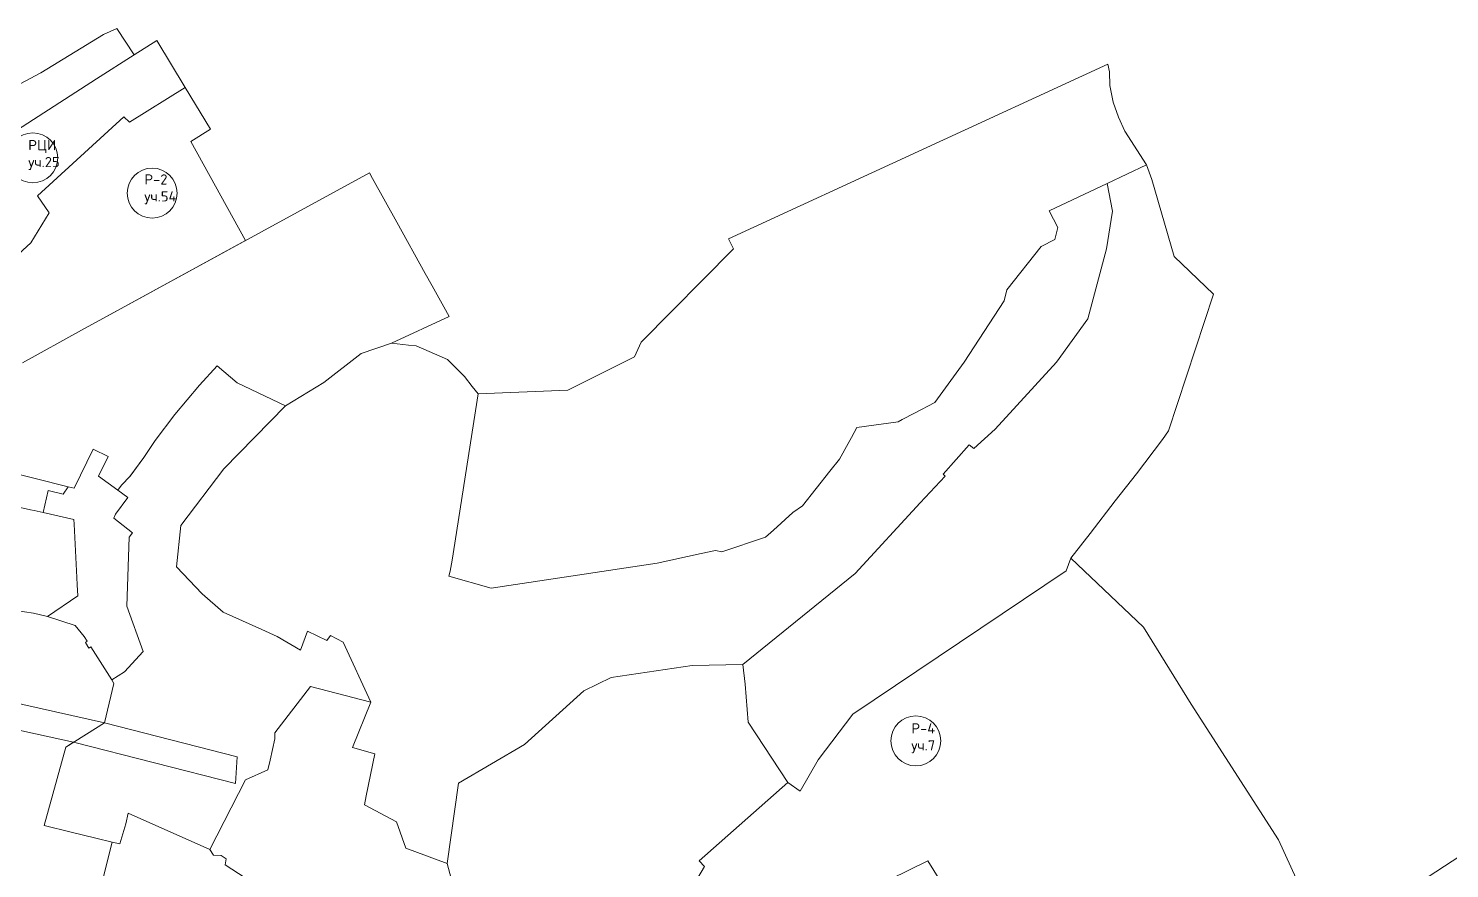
# Model space of a CAD drawing. Extents: x 1391407 to 1399948, y 354865 to 361044.
# Drawn here: x 1395657 to 1396569, y 360204 to 360743 of the extents above; entities that cross this region are included whole.
import ezdxf

# ---------------------------------------------------------------- set-up
doc = ezdxf.new("R2010")
doc.units = 0
doc.header["$MEASUREMENT"] = 0
doc.layers.add('Контура исторический центр для сайта', color=7, linetype='Continuous')
doc.styles.get("Standard").update_dxf_attribs({"font": 'simplex.shx'})

msp = doc.modelspace()

# ---------------------------------------------------------------- linework, layer by layer
at = {"layer": 'Контура исторический центр для сайта', "color": 37, "lineweight": 20, "true_color": 0x7f5f3f}
for points in [[(1395724.84, 360726.34), (1395713.8, 360743.21), (1395705.29, 360739.22), (1395664.99, 360714.67), (1395583.77, 360671.49)], [(1395629.37, 360664.81), (1395700.66, 360710.9), (1395724.84, 360726.34)], [(1395597.07, 360304.72), (1395686.03, 360285.26), (1395790.03, 360258.75), (1395791.11, 360275.86), (1395705.92, 360297.63), (1395632.25, 360314.17)]]:
    msp.add_lwpolyline(points, dxfattribs=at)
at = {"layer": 'Контура исторический центр для сайта', "color": 30, "lineweight": 20, "true_color": 0xff7f00}
msp.add_lwpolyline([(1395552.5, 360597.65), (1395579.31, 360587.43), (1395599.71, 360566.64), (1395613.97, 360583.05), (1395624.44, 360574.45), (1395658.68, 360605.73), (1395670.47, 360624.95), (1395662.99, 360635.71), (1395718.29, 360686.51), (1395721.86, 360682.98), (1395757.64, 360705.34), (1395739.5, 360735.37), (1395724.84, 360726.34), (1395700.66, 360710.9), (1395629.37, 360664.81), (1395598.31, 360643.13), (1395575.43, 360620.4), (1395552.5, 360597.65)], dxfattribs=at)
at = {"layer": 'Контура исторический центр для сайта', "color": 55, "lineweight": 20, "true_color": 0xa5a552}
for points in [[(1395926.79, 360391.82), (1395954, 360384.09), (1396060.58, 360400.13), (1396088.76, 360406.4), (1396097.99, 360408.23), (1396102.2, 360407.34), (1396130.17, 360416.78), (1396135.29, 360421.33), (1396147.69, 360432.71), (1396153.77, 360436.87), (1396171.4, 360459.16), (1396177.66, 360466.88), (1396183.13, 360476.99), (1396185.22, 360480.87), (1396188.79, 360487.11), (1396215.36, 360490.73), (1396217.83, 360492.25), (1396225.64, 360496.33), (1396238.7, 360503.23), (1396240.59, 360505.64), (1396257.66, 360529.16), (1396283.36, 360568.4), (1396284.94, 360575.45), (1396307.14, 360603.31), (1396315.86, 360607.84), (1396317.74, 360615.54), (1396312.07, 360626.19), (1396349.44, 360643.62), (1396374.6, 360655.76), (1396360.82, 360677.22), (1396356.59, 360686.33), (1396353.24, 360695.91), (1396351.13, 360706.68), (1396350.89, 360715.39), (1396349.83, 360720.38), (1396106.3, 360608.13), (1396109.63, 360601.85), (1396050.38, 360542), (1396046.13, 360532.43), (1396011.75, 360515.32), (1396003.29, 360511.1), (1395945.64, 360508.84), (1395928.99, 360402.14), (1395927.7, 360395.1), (1395926.79, 360391.82)], [(1395926.79, 360391.82), (1395954, 360384.09), (1396060.58, 360400.13), (1396088.76, 360406.4), (1396097.99, 360408.23), (1396102.2, 360407.34), (1396130.17, 360416.78), (1396135.29, 360421.33), (1396147.69, 360432.71), (1396153.77, 360436.87), (1396171.4, 360459.16), (1396177.66, 360466.88), (1396183.13, 360476.99), (1396185.22, 360480.87), (1396188.79, 360487.11), (1396215.36, 360490.73), (1396217.83, 360492.25), (1396225.64, 360496.33), (1396238.7, 360503.23), (1396240.59, 360505.64), (1396257.66, 360529.16), (1396283.36, 360568.4), (1396284.94, 360575.45), (1396307.14, 360603.31), (1396315.86, 360607.84), (1396317.74, 360615.54), (1396312.07, 360626.19), (1396349.44, 360643.62), (1396374.6, 360655.76), (1396360.82, 360677.22), (1396356.59, 360686.33), (1396353.24, 360695.91), (1396351.13, 360706.68), (1396350.89, 360715.39), (1396349.83, 360720.38), (1396106.3, 360608.13), (1396109.63, 360601.85), (1396050.38, 360542), (1396046.13, 360532.43), (1396011.75, 360515.32), (1396003.29, 360511.1), (1395945.64, 360508.84), (1395928.99, 360402.14), (1395927.7, 360395.1), (1395926.79, 360391.82)], [(1395714.45, 360446.94), (1395716.91, 360450.25), (1395722.29, 360455.96), (1395731.14, 360468.01), (1395738.32, 360478.81), (1395751.07, 360495.52), (1395766.82, 360514.24), (1395778.26, 360526.77), (1395790.97, 360515.76), (1395822.04, 360500.99), (1395846.7, 360516.07), (1395870.63, 360534.72), (1395890.12, 360541.21), (1395927.18, 360558.36), (1395923.69, 360564.65), (1395916.17, 360578.16), (1395911.8, 360586.02), (1395893.56, 360618.84), (1395877.97, 360646.89), (1395875.97, 360650.49), (1395691.09, 360549.71), (1395653.29, 360528.63)], [(1396152.34, 360253.93), (1396163.89, 360273.91), (1396186.1, 360303.17), (1396322.99, 360395.12), (1396325.99, 360403.39), (1396338.47, 360419.23), (1396354.49, 360440.15), (1396368.12, 360457.45), (1396385, 360479.44), (1396388.82, 360484.97), (1396417.61, 360572.77), (1396392.3, 360596.91), (1396377.98, 360646.3), (1396374.6, 360655.76), (1396349.44, 360643.62), (1396352.8, 360625.88), (1396348.99, 360601.88), (1396337.01, 360556.97), (1396316.82, 360529.08), (1396277.42, 360486.09), (1396263.93, 360473.63), (1396260.82, 360476.11), (1396244.05, 360457.34), (1396245.48, 360455.97), (1396229.39, 360438.76), (1396187.67, 360393.48), (1396115.66, 360335.22), (1396117.15, 360322.54), (1396118.99, 360298.11), (1396144.35, 360259.45), (1396152.34, 360253.93)], [(1395773.42, 360216.52), (1395796.47, 360261.19), (1395810.8, 360267.52), (1395812.19, 360273.7), (1395815.26, 360287.35), (1395815.2, 360291.21), (1395838.05, 360320.93), (1395876.8, 360311.02), (1395859.04, 360349.49), (1395851, 360353.75), (1395848.52, 360350.53), (1395836.1, 360356.61), (1395831.65, 360344.27), (1395816.74, 360353.16), (1395806.83, 360357.66), (1395781.96, 360368.79), (1395768.65, 360380.48), (1395752.02, 360397.89), (1395754.96, 360424.39), (1395782.47, 360460.69), (1395822.04, 360500.99), (1395790.97, 360515.76), (1395778.26, 360526.77), (1395766.82, 360514.24), (1395751.07, 360495.52), (1395738.32, 360478.81), (1395731.14, 360468.01), (1395722.2, 360455.84), (1395716.91, 360450.25), (1395714.45, 360446.94), (1395720.8, 360442.25), (1395712.96, 360431.62), (1395711.93, 360429.09), (1395723.83, 360419.7), (1395721.7, 360416.72), (1395720.2, 360372.6), (1395730.77, 360343.54), (1395718.73, 360330.32), (1395710.53, 360325.26), (1395711.94, 360322.97), (1395705.92, 360297.63), (1395681.07, 360282.18), (1395667.26, 360231.73), (1395684.48, 360227.52), (1395700.25, 360223.74), (1395710.92, 360221.19), (1395715.74, 360220.16), (1395719.56, 360232.98), (1395721.18, 360239.81), (1395773.42, 360216.52)], [(1395640.2, 360459.91), (1395682.5, 360449.19), (1395686.46, 360448.19), (1395698.63, 360473.2), (1395708.2, 360468.54), (1395702.11, 360456.04), (1395714.45, 360446.94)], [(1395710.53, 360325.26), (1395718.73, 360330.32), (1395730.77, 360343.54), (1395720.2, 360372.6), (1395721.7, 360416.72), (1395723.83, 360419.7), (1395711.93, 360429.09), (1395712.96, 360431.62), (1395720.8, 360442.25), (1395714.45, 360446.94), (1395702.11, 360456.04), (1395708.2, 360468.54), (1395698.63, 360473.2), (1395686.46, 360448.19), (1395682.5, 360449.19), (1395679.45, 360444.36), (1395669.71, 360446.75), (1395666.49, 360432.68), (1395686.18, 360428.2), (1395686.35, 360425.07), (1395688.2, 360390.87), (1395688.45, 360386.28), (1395688.83, 360379.26), (1395669.28, 360365.99), (1395687.02, 360360.07), (1395692.9, 360353.14), (1395694.86, 360350.04), (1395693.6, 360349.33), (1395695.88, 360345.71), (1395697.16, 360346.4), (1395710.53, 360325.26)], [(1395666.49, 360432.68), (1395669.71, 360446.75), (1395679.45, 360444.36), (1395682.5, 360449.19), (1395640.2, 360459.91)], [(1395644.06, 360437.52), (1395658.33, 360434.34), (1395660.65, 360433.83), (1395666.49, 360432.68)], [(1395705.92, 360297.63), (1395711.94, 360322.97), (1395710.53, 360325.26), (1395697.16, 360346.4), (1395695.88, 360345.71), (1395693.6, 360349.33), (1395694.86, 360350.04), (1395692.9, 360353.14), (1395687.02, 360360.07), (1395669.28, 360365.99), (1395660.32, 360368.14), (1395648.81, 360369.85)], [(1396050.9, 360137.74), (1396090.9, 360205.58), (1396087.63, 360209.07), (1396144.35, 360259.45), (1396118.99, 360298.11), (1396117.15, 360322.54), (1396115.66, 360335.22), (1396083.09, 360334.53), (1396031, 360326.79), (1396013.43, 360318.19), (1395975.45, 360283.74), (1395933.08, 360259.05), (1395925.91, 360207.55), (1395932.58, 360181.82), (1395956.9, 360157.18), (1395965.13, 360132.41), (1396000.47, 360132.7), (1396022.95, 360154.31), (1396050.9, 360137.74)], [(1395932.58, 360181.82), (1395925.91, 360207.55), (1395899.22, 360217.36), (1395893.32, 360234.1), (1395872.74, 360245.17), (1395873.88, 360250.84), (1395879.43, 360277.73), (1395865.02, 360281.79), (1395876.8, 360311.02), (1395838.05, 360320.93), (1395815.2, 360291.21), (1395815.26, 360287.35), (1395812.19, 360273.7), (1395810.8, 360267.52), (1395796.47, 360261.19), (1395773.42, 360216.52), (1395775.82, 360212.79), (1395780.67, 360212.48), (1395784.02, 360210.55), (1395783.38, 360206.68), (1395804.8, 360192.79)], [(1395632.25, 360314.17), (1395705.92, 360297.63)]]:
    msp.add_lwpolyline(points, dxfattribs=at)
at = {"layer": 'Контура исторический центр для сайта', "color": 140, "lineweight": 20, "true_color": 0x00bfff}
for points in [[(1395653.29, 360528.63), (1395691.09, 360549.71), (1395796.47, 360607.15), (1395761.24, 360670.65), (1395773.85, 360678.51), (1395757.64, 360705.34), (1395721.86, 360682.98), (1395718.29, 360686.51), (1395662.99, 360635.71), (1395670.47, 360624.95), (1395658.68, 360605.73), (1395624.44, 360574.45)], [(1395597.07, 360304.72), (1395686.03, 360285.26), (1395681.07, 360282.18), (1395667.26, 360231.73), (1395684.48, 360227.52), (1395700.25, 360223.74), (1395710.92, 360221.19), (1395697.13, 360166.92), (1395677.56, 360170.25), (1395678.24, 360145.62), (1395683.07, 360128.7), (1395682.7, 360106.82), (1395670.3, 360072.03), (1395677.51, 360067.33), (1395679.98, 360040.83), (1395701, 360035.25), (1395739.7, 360023.01), (1395767.49, 360015.73), (1395765.91, 360009.08)]]:
    msp.add_lwpolyline(points, dxfattribs=at)
at = {"layer": 'Контура исторический центр для сайта', "color": 107, "lineweight": 20, "true_color": 0x3f7f4f}
msp.add_lwpolyline([(1395925.91, 360207.55), (1395933.08, 360259.05), (1395975.45, 360283.74), (1396013.43, 360318.19), (1396031, 360326.79), (1396083.09, 360334.53), (1396115.66, 360335.22), (1396187.67, 360393.48), (1396229.39, 360438.76), (1396245.48, 360455.97), (1396244.05, 360457.34), (1396260.82, 360476.11), (1396263.93, 360473.63), (1396277.42, 360486.09), (1396316.82, 360529.08), (1396337.01, 360556.97), (1396348.99, 360601.88), (1396352.8, 360625.88), (1396349.44, 360643.62), (1396312.07, 360626.19), (1396317.74, 360615.54), (1396315.86, 360607.84), (1396307.14, 360603.31), (1396284.94, 360575.45), (1396283.36, 360568.4), (1396257.66, 360529.16), (1396240.59, 360505.64), (1396238.7, 360503.23), (1396225.64, 360496.33), (1396217.83, 360492.25), (1396215.36, 360490.73), (1396188.79, 360487.11), (1396185.22, 360480.87), (1396183.13, 360476.99), (1396177.66, 360466.88), (1396171.4, 360459.16), (1396153.77, 360436.87), (1396147.69, 360432.71), (1396135.29, 360421.33), (1396130.17, 360416.78), (1396102.2, 360407.34), (1396097.99, 360408.23), (1396088.76, 360406.4), (1396060.58, 360400.13), (1395954, 360384.09), (1395926.79, 360391.82), (1395927.7, 360395.1), (1395928.99, 360402.14), (1395945.64, 360508.84), (1395941.96, 360513.53), (1395936.9, 360519.99), (1395925.95, 360530.85), (1395906.01, 360539.47), (1395901.07, 360540.01), (1395890.12, 360541.21), (1395870.63, 360534.72), (1395846.7, 360516.07), (1395822.04, 360500.99), (1395782.47, 360460.69), (1395754.96, 360424.39), (1395752.02, 360397.89), (1395768.65, 360380.48), (1395781.96, 360368.79), (1395806.83, 360357.66), (1395816.74, 360353.16), (1395831.65, 360344.27), (1395836.1, 360356.61), (1395848.52, 360350.53), (1395851, 360353.75), (1395859.04, 360349.49), (1395876.8, 360311.02), (1395865.02, 360281.79), (1395879.43, 360277.73), (1395873.88, 360250.84), (1395872.74, 360245.17), (1395893.32, 360234.1), (1395899.22, 360217.36), (1395925.91, 360207.55)], dxfattribs=at)
msp.add_lwpolyline([(1395925.91, 360207.55), (1395933.08, 360259.05), (1395975.45, 360283.74), (1396013.43, 360318.19), (1396031, 360326.79), (1396083.09, 360334.53), (1396115.66, 360335.22), (1396187.67, 360393.48), (1396229.39, 360438.76), (1396245.48, 360455.97), (1396244.05, 360457.34), (1396260.82, 360476.11), (1396263.93, 360473.63), (1396277.42, 360486.09), (1396316.82, 360529.08), (1396337.01, 360556.97), (1396348.99, 360601.88), (1396352.8, 360625.88), (1396349.44, 360643.62), (1396312.07, 360626.19), (1396317.74, 360615.54), (1396315.86, 360607.84), (1396307.14, 360603.31), (1396284.94, 360575.45), (1396283.36, 360568.4), (1396257.66, 360529.16), (1396240.59, 360505.64), (1396238.7, 360503.23), (1396225.64, 360496.33), (1396217.83, 360492.25), (1396215.36, 360490.73), (1396188.79, 360487.11), (1396185.22, 360480.87), (1396183.13, 360476.99), (1396177.66, 360466.88), (1396171.4, 360459.16), (1396153.77, 360436.87), (1396147.69, 360432.71), (1396135.29, 360421.33), (1396130.17, 360416.78), (1396102.2, 360407.34), (1396097.99, 360408.23), (1396088.76, 360406.4), (1396060.58, 360400.13), (1395954, 360384.09), (1395926.79, 360391.82), (1395927.7, 360395.1), (1395928.99, 360402.14), (1395945.64, 360508.84), (1395941.96, 360513.53), (1395936.9, 360519.99), (1395925.95, 360530.85), (1395906.01, 360539.47), (1395901.07, 360540.01), (1395890.12, 360541.21), (1395870.63, 360534.72), (1395846.7, 360516.07), (1395822.04, 360500.99), (1395782.47, 360460.69), (1395754.96, 360424.39), (1395752.02, 360397.89), (1395768.65, 360380.48), (1395781.96, 360368.79), (1395806.83, 360357.66), (1395816.74, 360353.16), (1395831.65, 360344.27), (1395836.1, 360356.61), (1395848.52, 360350.53), (1395851, 360353.75), (1395859.04, 360349.49), (1395876.8, 360311.02), (1395865.02, 360281.79), (1395879.43, 360277.73), (1395873.88, 360250.84), (1395872.74, 360245.17), (1395893.32, 360234.1), (1395899.22, 360217.36), (1395925.91, 360207.55)], dxfattribs=at)
at = {"layer": 'Контура исторический центр для сайта', "color": 7, "lineweight": 20}
msp.add_lwpolyline([(1395669.28, 360365.99), (1395688.83, 360379.26), (1395688.45, 360386.28), (1395688.2, 360390.87), (1395686.35, 360425.07), (1395686.18, 360428.2), (1395666.49, 360432.68), (1395660.65, 360433.83), (1395658.33, 360434.34), (1395644.06, 360437.52), (1395644.57, 360439.83), (1395639.58, 360440.88), (1395631.06, 360394.94), (1395627.36, 360375.03), (1395629.72, 360374.47), (1395631.87, 360373.93), (1395644.57, 360370.87), (1395648.81, 360369.85), (1395660.32, 360368.14), (1395669.28, 360365.99)], dxfattribs=at)
msp.add_lwpolyline([(1395669.28, 360365.99), (1395688.83, 360379.26), (1395688.45, 360386.28), (1395688.2, 360390.87), (1395686.35, 360425.07), (1395686.18, 360428.2), (1395666.49, 360432.68), (1395660.65, 360433.83), (1395658.33, 360434.34), (1395644.06, 360437.52), (1395644.57, 360439.83), (1395639.58, 360440.88), (1395631.06, 360394.94), (1395627.36, 360375.03), (1395629.72, 360374.47), (1395631.87, 360373.93), (1395644.57, 360370.87), (1395648.81, 360369.85), (1395660.32, 360368.14), (1395669.28, 360365.99)], dxfattribs=at)
at = {"layer": 'Контура исторический центр для сайта', "color": 234, "lineweight": 20, "true_color": 0xa50052}
for points in [[(1396487.55, 360160.83), (1396459.29, 360222.59), (1396403.23, 360309.61), (1396372.79, 360359.16), (1396325.99, 360403.39), (1396322.99, 360395.12), (1396186.1, 360303.17), (1396163.89, 360273.91), (1396152.34, 360253.93), (1396144.35, 360259.45), (1396087.63, 360209.07), (1396090.9, 360205.58), (1396050.9, 360137.74)], [(1396509.59, 360172.83), (1396515.33, 360162.17), (1396519.24, 360153.86), (1396537.41, 360118.69), (1396564.55, 360115.21), (1396583.86, 360106.17), (1396589.09, 360105.44), (1396598.73, 360099.86), (1396610.1, 360094.72), (1396620, 360089.44), (1396623.26, 360089.39), (1396629.35, 360092.03), (1396646.72, 360123.79), (1396657.41, 360152.28), (1396666.11, 360173.37), (1396668.51, 360175.37), (1396692.65, 360219.02), (1396696.61, 360237.22), (1396644.13, 360256.94), (1396544.84, 360191.98), (1396509.59, 360172.83)], [(1396351.68, 360057.87), (1396355.14, 360095.35), (1396333.09, 360134.9), (1396301.88, 360179.57), (1396258, 360170.91), (1396234.22, 360209.17), (1396210.29, 360197.45), (1396175.84, 360179.26), (1396158.5, 360161.34), (1396157.57, 360157.71), (1396155.31, 360152.75), (1396152.97, 360149.4), (1396139.39, 360138.35), (1396142.91, 360126.65), (1396156.09, 360131.52), (1396181.34, 360085.59), (1396213.51, 360020.36), (1396213.29, 359995.19), (1396219.72, 359965.45), (1396249.98, 359961.78), (1396314.41, 359970.56), (1396383.64, 359983.59), (1396351.68, 360057.87)], [(1396210.29, 360197.45), (1396234.22, 360209.17), (1396258, 360170.91)]]:
    msp.add_lwpolyline(points, dxfattribs=at)
at = {"layer": 'Контура исторический центр для сайта', "color": 76, "lineweight": 20, "true_color": 0x3f7f00}
msp.add_lwpolyline([(1395804.8, 360192.79), (1395783.38, 360206.68), (1395784.02, 360210.55), (1395780.67, 360212.48), (1395775.82, 360212.79), (1395773.42, 360216.52), (1395759.66, 360222.65), (1395721.18, 360239.81), (1395719.56, 360232.98), (1395715.74, 360220.16), (1395710.92, 360221.19), (1395697.13, 360166.92)], dxfattribs=at)
at = {"layer": 'Контура исторический центр для сайта', "color": 30, "lineweight": 0, "true_color": 0xff7f00}
msp.add_circle((1395659.85, 360660.22), 16, dxfattribs=at)
at = {"layer": 'Контура исторический центр для сайта', "color": 131, "lineweight": 0, "true_color": 0x7fffff}
msp.add_circle((1395736.52, 360637.58), 16, dxfattribs=at)
at = {"layer": 'Контура исторический центр для сайта', "color": 234, "lineweight": 0, "true_color": 0xa50052}
msp.add_circle((1396226.65, 360286.1), 16, dxfattribs=at)

# ---------------------------------------------------------------- texts
at = {"layer": 'Контура исторический центр для сайта', "color": 30, "true_color": 0xff7f00, "insert": (1395656.96, 360671.63), "char_height": 6.533, "width": 6.5333, "attachment_point": 1}
msp.add_mtext('РЦИ\\Pуч.25', dxfattribs=at)
at = {"layer": 'Контура исторический центр для сайта', "color": 131, "true_color": 0x7fffff, "insert": (1395731.46, 360649.61), "char_height": 6.533, "width": 6.5333, "attachment_point": 1}
msp.add_mtext('Р-2\\Pуч.54', dxfattribs=at)
at = {"layer": 'Контура исторический центр для сайта', "color": 234, "true_color": 0xa50052, "insert": (1396223.7, 360297.44), "char_height": 6.533, "width": 6.5333, "attachment_point": 1}
msp.add_mtext('Р-4\\Pуч.7', dxfattribs=at)

doc.saveas('drawing.dxf')
